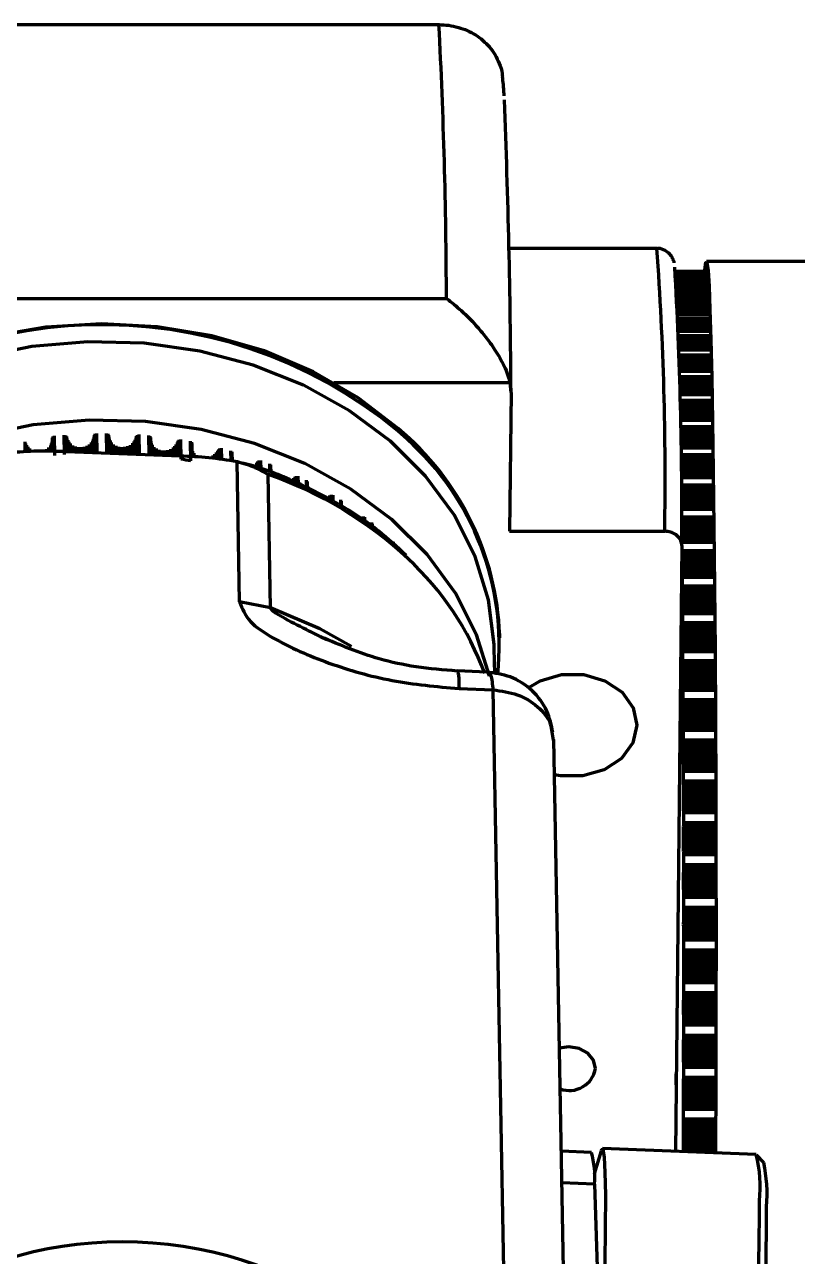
# Model space of a CAD drawing. Header units: millimetres. Extents: x -419 to 9215, y 1224 to 3301.
# Drawn here: x 352.3 to 388.2, y 3137.5 to 3194.6 of the extents above; entities that cross this region are included whole.
import ezdxf

# ---------------------------------------------------------------- set-up
doc = ezdxf.new("R2010")
doc.units = ezdxf.units.MM
doc.layers.add('Net 0.7', color=7, linetype='Continuous', lineweight=70)

msp = doc.modelspace()

# ---------------------------------------------------------------- linework, layer by layer
at = {"layer": 'Net 0.7', "color": 7, "linetype": 'Continuous', "lineweight": 70}
for p, q in [((339.525, 3194.649), (371.522, 3194.649)), ((381.634, 3184.269), (374.766, 3184.269)), ((389.933, 3183.658), (383.933, 3183.658)), ((382.489, 3183.219), (383.933, 3183.219)), ((382.492, 3183.19), (383.934, 3183.19)), ((382.492, 3183.185), (383.954, 3183.185)), ((382.495, 3183.16), (383.96, 3183.16)), ((382.498, 3183.126), (383.961, 3183.126)), ((382.504, 3183.054), (383.962, 3183.054)), ((382.506, 3183.031), (383.981, 3183.031)), ((382.511, 3182.976), (383.987, 3182.976)), ((382.514, 3182.939), (383.988, 3182.939)), ((382.519, 3182.864), (383.989, 3182.864)), ((382.526, 3182.76), (383.989, 3182.76)), ((382.526, 3182.753), (384.008, 3182.753)), ((382.532, 3182.67), (384.015, 3182.67)), ((382.534, 3182.628), (384.015, 3182.628)), ((382.539, 3182.552), (384.016, 3182.552)), ((382.544, 3182.447), (384.016, 3182.447)), ((382.549, 3182.353), (384.035, 3182.353)), ((339.869, 3181.951), (371.866, 3181.951)), ((382.555, 3182.241), (384.041, 3182.241)), ((382.557, 3182.195), (384.042, 3182.195)), ((382.561, 3182.118), (384.042, 3182.118)), ((382.565, 3182.013), (384.042, 3182.013)), ((382.57, 3181.899), (384.042, 3181.899)), ((382.573, 3181.832), (384.062, 3181.832)), ((382.579, 3181.691), (384.068, 3181.691)), ((382.581, 3181.641), (384.069, 3181.641)), ((382.584, 3181.563), (384.069, 3181.563)), ((382.588, 3181.46), (384.069, 3181.46)), ((382.592, 3181.345), (384.068, 3181.345)), ((382.596, 3181.231), (384.069, 3181.231)), ((382.597, 3181.192), (384.088, 3181.192)), ((382.603, 3181.023), (384.094, 3181.023)), ((382.605, 3180.97), (384.094, 3180.97)), ((382.607, 3180.891), (384.094, 3180.891)), ((382.611, 3180.789), (384.094, 3180.789)), ((382.614, 3180.675), (384.094, 3180.675)), ((382.618, 3180.56), (384.094, 3180.56)), ((382.621, 3180.442), (384.094, 3180.442)), ((382.621, 3180.439), (384.112, 3180.439)), ((382.621, 3180.436), (384.113, 3180.436)), ((382.627, 3180.24), (384.119, 3180.24)), ((382.629, 3180.183), (384.12, 3180.183)), ((382.631, 3180.104), (384.12, 3180.104)), ((382.634, 3180.003), (384.119, 3180.003)), ((382.637, 3179.89), (384.119, 3179.89)), ((382.64, 3179.776), (384.119, 3179.776)), ((382.643, 3179.657), (384.119, 3179.657)), ((382.645, 3179.574), (384.137, 3179.574)), ((382.645, 3179.566), (384.138, 3179.566)), ((382.651, 3179.343), (384.143, 3179.343)), ((382.652, 3179.283), (384.144, 3179.283)), ((382.654, 3179.204), (384.144, 3179.204)), ((382.656, 3179.106), (384.143, 3179.106)), ((382.659, 3178.994), (384.143, 3178.994)), ((382.662, 3178.881), (384.143, 3178.881)), ((382.664, 3178.762), (384.143, 3178.762)), ((382.667, 3178.619), (384.143, 3178.619)), ((382.668, 3178.598), (384.16, 3178.598)), ((382.668, 3178.586), (384.161, 3178.586)), ((382.674, 3178.338), (384.167, 3178.338)), ((374.864, 3177.592), (374.818, 3178.043)), ((382.675, 3178.275), (384.168, 3178.275)), ((382.677, 3178.196), (384.167, 3178.196)), ((382.679, 3178.1), (384.167, 3178.1)), ((382.681, 3177.99), (384.166, 3177.99)), ((382.683, 3177.878), (384.166, 3177.878)), ((382.685, 3177.759), (384.166, 3177.759)), ((374.864, 3177.592), (374.796, 3171.152)), ((382.688, 3177.615), (384.166, 3177.615)), ((382.69, 3177.517), (384.183, 3177.517)), ((382.691, 3177.5), (384.184, 3177.5)), ((382.696, 3177.227), (384.19, 3177.227)), ((382.697, 3177.162), (384.19, 3177.162)), ((382.698, 3177.084), (384.19, 3177.084)), ((382.7, 3176.99), (384.189, 3176.99)), ((382.702, 3176.883), (384.189, 3176.883)), ((382.704, 3176.772), (384.188, 3176.772)), ((382.706, 3176.654), (384.188, 3176.654)), ((382.709, 3176.508), (384.188, 3176.508)), ((382.711, 3176.375), (384.189, 3176.375)), ((382.712, 3176.334), (384.205, 3176.334)), ((382.712, 3176.312), (384.206, 3176.312)), ((353.599, 3174.869), (353.588, 3175.482)), ((353.625, 3174.869), (353.613, 3175.541)), ((353.696, 3174.664), (353.679, 3175.572)), ((354.148, 3174.707), (354.131, 3175.616)), ((354.218, 3174.856), (354.205, 3175.598)), ((354.258, 3174.855), (354.246, 3175.544)), ((355.536, 3174.805), (355.523, 3175.527)), ((355.55, 3174.805), (355.536, 3175.609)), ((355.585, 3174.803), (355.569, 3175.667)), ((355.656, 3174.801), (355.639, 3175.692)), ((356.111, 3174.786), (356.094, 3175.694)), ((356.181, 3174.78), (356.165, 3175.67)), ((356.213, 3174.779), (356.198, 3175.613)), ((356.224, 3174.778), (356.211, 3175.531)), ((357.477, 3174.73), (357.463, 3175.482)), ((357.503, 3174.729), (357.488, 3175.563)), ((357.545, 3174.727), (357.529, 3175.617)), ((357.619, 3174.727), (357.602, 3175.636)), ((358.07, 3174.707), (358.054, 3175.598)), ((358.136, 3174.704), (358.12, 3175.568)), ((358.16, 3174.703), (358.145, 3175.508)), ((369.632, 3175.8), (369.63, 3175.921)), ((382.717, 3176.016), (384.211, 3176.016)), ((382.718, 3175.948), (384.212, 3175.948)), ((382.719, 3175.871), (384.212, 3175.871)), ((382.721, 3175.781), (384.211, 3175.781)), ((382.722, 3175.676), (384.21, 3175.676)), ((382.724, 3175.567), (384.21, 3175.567)), ((352.322, 3174.85), (352.314, 3175.302)), ((352.356, 3174.853), (352.349, 3175.224)), ((352.405, 3174.855), (352.4, 3175.142)), ((352.466, 3174.859), (352.462, 3175.066)), ((352.538, 3174.863), (352.536, 3174.992)), ((353.32, 3174.875), (353.318, 3174.955)), ((353.426, 3174.873), (353.423, 3175.032)), ((353.511, 3174.871), (353.506, 3175.129)), ((353.552, 3174.87), (353.546, 3175.219)), ((353.58, 3174.87), (353.572, 3175.308)), ((353.596, 3174.869), (353.586, 3175.398)), ((354.281, 3174.854), (354.27, 3175.463)), ((354.319, 3174.853), (354.309, 3175.378)), ((354.367, 3174.851), (354.359, 3175.296)), ((354.429, 3174.848), (354.423, 3175.217)), ((354.535, 3174.844), (354.53, 3175.137)), ((354.658, 3174.839), (354.654, 3175.083)), ((354.792, 3174.834), (354.788, 3175.052)), ((354.931, 3174.829), (354.927, 3175.047)), ((355.069, 3174.823), (355.065, 3175.066)), ((355.199, 3174.818), (355.194, 3175.11)), ((355.316, 3174.814), (355.309, 3175.177)), ((355.414, 3174.81), (355.405, 3175.266)), ((355.467, 3174.808), (355.457, 3175.352)), ((355.507, 3174.806), (355.496, 3175.438)), ((356.249, 3174.777), (356.237, 3175.442)), ((356.286, 3174.776), (356.276, 3175.356)), ((356.336, 3174.774), (356.327, 3175.272)), ((356.43, 3174.77), (356.423, 3175.183)), ((356.544, 3174.766), (356.538, 3175.118)), ((356.673, 3174.761), (356.667, 3175.076)), ((356.81, 3174.756), (356.804, 3175.058)), ((356.949, 3174.75), (356.944, 3175.065)), ((357.084, 3174.745), (357.078, 3175.097)), ((357.209, 3174.74), (357.202, 3175.153)), ((357.319, 3174.736), (357.31, 3175.233)), ((357.384, 3174.733), (357.373, 3175.314)), ((357.436, 3174.731), (357.424, 3175.396)), ((358.172, 3174.703), (358.16, 3175.334)), ((358.196, 3174.702), (358.187, 3175.246)), ((358.234, 3174.7), (358.226, 3175.157)), ((358.315, 3174.697), (358.308, 3175.06)), ((358.419, 3174.693), (358.413, 3174.985)), ((358.54, 3174.688), (358.536, 3174.931)), ((358.673, 3174.683), (358.669, 3174.901)), ((358.813, 3174.678), (358.809, 3174.896)), ((358.951, 3174.672), (358.947, 3174.916)), ((359.083, 3174.667), (359.077, 3174.961)), ((359.203, 3174.663), (359.196, 3175.031)), ((359.278, 3174.66), (359.27, 3175.105)), ((359.341, 3174.657), (359.332, 3175.183)), ((359.394, 3174.655), (359.383, 3175.265)), ((359.431, 3174.654), (359.419, 3175.343)), ((359.481, 3174.652), (359.467, 3175.393)), ((359.559, 3174.497), (359.543, 3175.405)), ((360.002, 3174.419), (359.986, 3175.327)), ((360.06, 3174.62), (360.048, 3175.291)), ((360.075, 3174.619), (360.064, 3175.23)), ((361.313, 3174.511), (361.305, 3174.952)), ((361.369, 3174.503), (361.36, 3174.998)), ((361.446, 3174.492), (361.437, 3175.003)), ((382.726, 3175.451), (384.209, 3175.451)), ((382.728, 3175.304), (384.21, 3175.304)), ((382.73, 3175.167), (384.21, 3175.167)), ((382.732, 3175.054), (384.226, 3175.054)), ((382.733, 3175.027), (384.227, 3175.027)), ((354.216, 3174.857), (359.513, 3174.651)), ((356.111, 3174.786), (356.12, 3174.782)), ((357.608, 3174.725), (357.619, 3174.727)), ((360.099, 3174.617), (360.094, 3174.873)), ((360.166, 3174.614), (360.163, 3174.77)), ((360.258, 3174.608), (360.256, 3174.685)), ((361.042, 3174.548), (361.04, 3174.662)), ((361.128, 3174.536), (361.124, 3174.729)), ((361.201, 3174.526), (361.196, 3174.8)), ((361.265, 3174.517), (361.258, 3174.878)), ((361.874, 3174.434), (361.866, 3174.886)), ((361.93, 3174.426), (361.922, 3174.845)), ((361.936, 3174.425), (361.93, 3174.782)), ((362.268, 3167.885), (362.15, 3174.396)), ((363.07, 3174.099), (363.066, 3174.325)), ((363.129, 3174.077), (363.123, 3174.396)), ((363.191, 3174.054), (363.184, 3174.436)), ((363.268, 3174.025), (363.261, 3174.434)), ((382.737, 3174.709), (384.232, 3174.709)), ((382.738, 3174.638), (384.232, 3174.638)), ((382.739, 3174.563), (384.232, 3174.563)), ((382.741, 3174.476), (384.231, 3174.476)), ((382.742, 3174.374), (384.231, 3174.374)), ((363.71, 3167.609), (363.597, 3173.788)), ((363.678, 3173.873), (363.67, 3174.28)), ((363.727, 3173.854), (363.72, 3174.234)), ((382.744, 3174.268), (384.23, 3174.268)), ((382.745, 3174.153), (384.23, 3174.153)), ((382.747, 3174.006), (384.23, 3174.006)), ((382.749, 3173.868), (384.23, 3173.868)), ((364.702, 3173.491), (364.7, 3173.551)), ((364.785, 3173.46), (364.783, 3173.615)), ((364.853, 3173.434), (364.849, 3173.68)), ((364.921, 3173.399), (364.915, 3173.715)), ((364.998, 3173.36), (364.991, 3173.706)), ((365.383, 3173.163), (365.376, 3173.516)), ((365.425, 3173.142), (365.419, 3173.465)), ((382.751, 3173.742), (384.231, 3173.742)), ((382.752, 3173.681), (384.246, 3173.681)), ((382.752, 3173.65), (384.247, 3173.65)), ((382.756, 3173.31), (384.251, 3173.31)), ((382.757, 3173.238), (384.252, 3173.238)), ((366.389, 3172.65), (366.387, 3172.756)), ((366.466, 3172.611), (366.462, 3172.814)), ((366.537, 3172.574), (366.533, 3172.843)), ((366.612, 3172.536), (366.607, 3172.828)), ((382.758, 3173.164), (384.251, 3173.164)), ((382.759, 3173.081), (384.251, 3173.081)), ((382.761, 3172.983), (384.25, 3172.983)), ((382.762, 3172.88), (384.249, 3172.88)), ((382.763, 3172.767), (384.249, 3172.767)), ((382.765, 3172.62), (384.248, 3172.62)), ((366.967, 3172.34), (366.962, 3172.604)), ((367.002, 3172.316), (366.998, 3172.55)), ((382.767, 3172.48), (384.249, 3172.48)), ((382.768, 3172.351), (384.249, 3172.351)), ((382.77, 3172.237), (384.251, 3172.237)), ((382.77, 3172.222), (384.265, 3172.222)), ((382.77, 3172.186), (384.265, 3172.186)), ((367.944, 3171.682), (367.941, 3171.809)), ((368.019, 3171.631), (368.016, 3171.832)), ((368.091, 3171.582), (368.087, 3171.81)), ((368.412, 3171.366), (368.409, 3171.556)), ((368.439, 3171.348), (368.436, 3171.499)), ((382.774, 3171.827), (384.27, 3171.827)), ((382.775, 3171.753), (384.27, 3171.753)), ((382.776, 3171.681), (384.27, 3171.681)), ((382.777, 3171.602), (384.269, 3171.602)), ((382.778, 3171.508), (384.268, 3171.508)), ((374.796, 3171.152), (381.996, 3171.152)), ((382.779, 3171.408), (384.267, 3171.408)), ((382.78, 3171.298), (384.266, 3171.298)), ((382.782, 3171.152), (384.266, 3171.152)), ((382.783, 3171.011), (384.266, 3171.011)), ((369.416, 3170.548), (369.414, 3170.666)), ((382.789, 3170.489), (382.492, 3142.394)), ((382.785, 3170.878), (384.267, 3170.878)), ((382.786, 3170.76), (384.268, 3170.76)), ((382.787, 3170.681), (384.282, 3170.681)), ((382.787, 3170.641), (384.283, 3170.641)), ((382.784, 3169.858), (382.783, 3169.751)), ((382.785, 3170.045), (382.784, 3169.955)), ((382.784, 3169.955), (382.784, 3169.858)), ((382.784, 3169.955), (384.284, 3169.955)), ((382.784, 3169.858), (384.283, 3169.858)), ((382.786, 3170.119), (382.785, 3170.045)), ((382.785, 3170.045), (384.285, 3170.045)), ((382.787, 3170.189), (382.786, 3170.119)), ((382.786, 3170.119), (384.286, 3170.119)), ((382.787, 3170.264), (382.787, 3170.189)), ((382.787, 3170.264), (384.287, 3170.264)), ((382.787, 3170.189), (384.287, 3170.189)), ((382.783, 3169.751), (382.782, 3169.607)), ((382.782, 3169.607), (382.782, 3169.465)), ((382.782, 3169.607), (384.282, 3169.607)), ((382.782, 3169.465), (382.783, 3169.33)), ((382.782, 3169.465), (384.282, 3169.465)), ((382.783, 3169.751), (384.283, 3169.751)), ((382.783, 3169.33), (382.784, 3169.207)), ((382.783, 3169.33), (384.283, 3169.33)), ((382.784, 3169.207), (382.785, 3169.102)), ((382.784, 3169.207), (384.284, 3169.207)), ((382.785, 3169.102), (382.787, 3169.02)), ((382.785, 3169.102), (384.285, 3169.102)), ((382.787, 3169.02), (382.789, 3168.966)), ((382.787, 3169.02), (382.796, 3169.02)), ((382.789, 3168.966), (382.791, 3168.942)), ((382.789, 3168.966), (382.793, 3168.966)), ((382.791, 3168.942), (382.792, 3168.954)), ((382.792, 3168.954), (382.794, 3168.978)), ((382.794, 3168.978), (382.795, 3169.013)), ((382.795, 3169.013), (382.797, 3169.057)), ((382.797, 3169.057), (382.798, 3169.066)), ((382.798, 3169.066), (382.799, 3169.022)), ((382.798, 3169.066), (384.298, 3169.066)), ((382.799, 3169.022), (384.298, 3169.022)), ((382.802, 3168.628), (382.802, 3168.552)), ((382.802, 3168.628), (384.302, 3168.628)), ((382.798, 3168.134), (382.797, 3167.992)), ((382.799, 3168.237), (382.798, 3168.134)), ((382.798, 3168.134), (384.298, 3168.134)), ((382.8, 3168.329), (382.799, 3168.237)), ((382.799, 3168.237), (384.299, 3168.237)), ((382.801, 3168.414), (382.8, 3168.329)), ((382.8, 3168.329), (384.299, 3168.329)), ((382.802, 3168.484), (382.801, 3168.414)), ((382.801, 3168.414), (384.301, 3168.414)), ((382.802, 3168.552), (382.802, 3168.484)), ((382.802, 3168.552), (384.302, 3168.552)), ((382.802, 3168.484), (384.302, 3168.484)), ((363.71, 3167.609), (362.268, 3167.885)), ((382.797, 3167.992), (382.797, 3167.849)), ((382.797, 3167.992), (384.297, 3167.992)), ((382.797, 3167.849), (382.798, 3167.712)), ((382.797, 3167.849), (384.297, 3167.849)), ((382.798, 3167.712), (382.798, 3167.586)), ((382.798, 3167.712), (384.298, 3167.712)), ((382.798, 3167.586), (382.8, 3167.475)), ((382.798, 3167.586), (384.298, 3167.586)), ((382.8, 3167.475), (382.801, 3167.386)), ((382.8, 3167.475), (384.3, 3167.475)), ((382.801, 3167.386), (382.803, 3167.323)), ((382.801, 3167.386), (384.301, 3167.386)), ((382.803, 3167.323), (382.805, 3167.291)), ((382.803, 3167.323), (382.809, 3167.323)), ((382.805, 3167.291), (382.807, 3167.295)), ((382.807, 3167.295), (382.808, 3167.312)), ((382.808, 3167.312), (382.81, 3167.34)), ((382.81, 3167.34), (382.811, 3167.378)), ((382.811, 3167.378), (382.812, 3167.382)), ((382.812, 3167.382), (382.813, 3167.334)), ((382.812, 3167.382), (384.312, 3167.382)), ((382.813, 3167.334), (384.313, 3167.334)), ((382.816, 3166.925), (382.816, 3166.848)), ((382.816, 3166.925), (384.316, 3166.925)), ((374.34, 3166.212), (374.338, 3166.333)), ((382.812, 3166.55), (382.811, 3166.451)), ((382.811, 3166.451), (382.811, 3166.311)), ((382.811, 3166.451), (384.311, 3166.451)), ((382.813, 3166.638), (382.812, 3166.55)), ((382.812, 3166.55), (384.312, 3166.55)), ((382.815, 3166.718), (382.813, 3166.638)), ((382.813, 3166.638), (384.313, 3166.638)), ((382.816, 3166.783), (382.815, 3166.718)), ((382.815, 3166.718), (384.314, 3166.718)), ((382.816, 3166.848), (382.816, 3166.783)), ((382.816, 3166.848), (384.316, 3166.848)), ((382.816, 3166.783), (384.316, 3166.783)), ((366.323, 3166.114), (366.026, 3166.262)), ((382.811, 3166.311), (382.811, 3166.17)), ((382.811, 3166.311), (384.311, 3166.311)), ((382.811, 3166.17), (382.811, 3166.031)), ((382.811, 3166.17), (384.31, 3166.17)), ((382.811, 3166.031), (382.812, 3165.901)), ((382.811, 3166.031), (384.311, 3166.031)), ((382.812, 3165.901), (382.813, 3165.786)), ((382.812, 3165.901), (384.311, 3165.901)), ((382.813, 3165.786), (382.814, 3165.69)), ((382.813, 3165.786), (384.313, 3165.786)), ((374.109, 3164.546), (374.087, 3165.723)), ((382.814, 3165.69), (382.816, 3165.619)), ((382.814, 3165.69), (384.314, 3165.69)), ((382.816, 3165.619), (382.818, 3165.578)), ((382.816, 3165.619), (382.823, 3165.619)), ((382.818, 3165.578), (382.819, 3165.575)), ((382.818, 3165.578), (382.82, 3165.578)), ((382.819, 3165.575), (382.821, 3165.584)), ((382.821, 3165.584), (382.823, 3165.606)), ((382.823, 3165.606), (382.824, 3165.637)), ((382.824, 3165.637), (382.825, 3165.636)), ((382.824, 3165.637), (384.324, 3165.637)), ((382.825, 3165.636), (382.826, 3165.584)), ((382.825, 3165.636), (384.325, 3165.636)), ((382.826, 3165.584), (384.326, 3165.584)), ((373.742, 3164.623), (372.38, 3164.675)), ((382.824, 3164.71), (382.823, 3164.574)), ((382.825, 3164.805), (382.824, 3164.71)), ((382.824, 3164.71), (384.323, 3164.71)), ((382.826, 3164.888), (382.825, 3164.805)), ((382.825, 3164.805), (384.324, 3164.805)), ((382.827, 3164.963), (382.826, 3164.888)), ((382.826, 3164.888), (384.325, 3164.888)), ((382.828, 3165.022), (382.827, 3164.963)), ((382.827, 3164.963), (384.327, 3164.963)), ((382.829, 3165.084), (382.828, 3165.022)), ((382.828, 3165.022), (384.328, 3165.022)), ((382.829, 3165.161), (382.829, 3165.084)), ((382.829, 3165.161), (384.329, 3165.161)), ((382.829, 3165.084), (384.329, 3165.084)), ((382.823, 3164.574), (382.822, 3164.433)), ((382.822, 3164.433), (382.823, 3164.294)), ((382.822, 3164.433), (384.322, 3164.433)), ((382.823, 3164.574), (384.323, 3164.574)), ((382.823, 3164.294), (382.823, 3164.161)), ((382.823, 3164.294), (384.322, 3164.294)), ((382.823, 3164.161), (382.824, 3164.04)), ((382.823, 3164.161), (384.323, 3164.161)), ((382.824, 3164.04), (382.826, 3163.939)), ((382.824, 3164.04), (384.324, 3164.04)), ((372.453, 3163.857), (374.023, 3163.796)), ((374.023, 3163.796), (374.704, 3126.402)), ((382.826, 3163.939), (382.827, 3163.86)), ((382.826, 3163.939), (384.325, 3163.939)), ((382.827, 3163.86), (382.829, 3163.81)), ((382.827, 3163.86), (384.327, 3163.86)), ((382.829, 3163.81), (382.831, 3163.8)), ((382.829, 3163.81), (382.833, 3163.81)), ((382.831, 3163.8), (382.832, 3163.802)), ((382.832, 3163.802), (382.834, 3163.816)), ((382.834, 3163.816), (382.835, 3163.841)), ((382.835, 3163.841), (382.836, 3163.835)), ((382.835, 3163.841), (384.335, 3163.841)), ((382.836, 3163.835), (382.837, 3163.78)), ((382.836, 3163.835), (384.336, 3163.835)), ((382.837, 3163.78), (384.337, 3163.78)), ((382.834, 3162.918), (382.833, 3162.785)), ((382.835, 3163.008), (382.834, 3162.918)), ((382.834, 3162.918), (384.334, 3162.918)), ((382.836, 3163.086), (382.835, 3163.008)), ((382.835, 3163.008), (384.335, 3163.008)), ((382.838, 3163.155), (382.836, 3163.086)), ((382.836, 3163.086), (384.336, 3163.086)), ((382.839, 3163.209), (382.838, 3163.155)), ((382.838, 3163.155), (384.337, 3163.155)), ((382.84, 3163.268), (382.839, 3163.209)), ((382.839, 3163.209), (384.339, 3163.209)), ((382.84, 3163.345), (382.84, 3163.268)), ((382.84, 3163.345), (384.339, 3163.345)), ((382.84, 3163.268), (384.339, 3163.268)), ((382.833, 3162.785), (382.833, 3162.646)), ((382.833, 3162.785), (384.333, 3162.785)), ((382.833, 3162.646), (382.833, 3162.506)), ((382.833, 3162.646), (384.333, 3162.646)), ((382.833, 3162.506), (382.833, 3162.371)), ((382.833, 3162.506), (384.333, 3162.506)), ((382.833, 3162.371), (382.834, 3162.247)), ((382.833, 3162.371), (384.333, 3162.371)), ((376.751, 3161.836), (376.817, 3161.463)), ((382.834, 3162.247), (382.835, 3162.139)), ((382.834, 3162.247), (384.334, 3162.247)), ((382.835, 3162.139), (382.837, 3162.053)), ((382.835, 3162.139), (384.335, 3162.139)), ((382.837, 3162.053), (382.839, 3161.995)), ((382.837, 3162.053), (384.337, 3162.053)), ((382.839, 3161.995), (382.84, 3161.977)), ((382.839, 3161.995), (382.845, 3161.995)), ((382.84, 3161.977), (382.842, 3161.972)), ((382.84, 3161.977), (382.843, 3161.977)), ((382.842, 3161.972), (382.844, 3161.979)), ((382.844, 3161.979), (382.845, 3161.997)), ((382.845, 3161.997), (382.846, 3161.986)), ((382.845, 3161.997), (384.345, 3161.997)), ((382.846, 3161.986), (382.847, 3161.928)), ((382.846, 3161.986), (384.346, 3161.986)), ((382.847, 3161.928), (384.347, 3161.928)), ((377.492, 3126.274), (376.851, 3161.497)), ((382.845, 3161.239), (382.844, 3161.166)), ((382.847, 3161.302), (382.845, 3161.239)), ((382.845, 3161.239), (384.345, 3161.239)), ((382.848, 3161.35), (382.847, 3161.302)), ((382.847, 3161.302), (384.347, 3161.302)), ((382.849, 3161.406), (382.848, 3161.35)), ((382.848, 3161.35), (384.348, 3161.35)), ((382.849, 3161.483), (382.849, 3161.406)), ((382.849, 3161.483), (384.349, 3161.483)), ((382.849, 3161.406), (384.349, 3161.406)), ((382.842, 3160.816), (382.841, 3160.676)), ((382.841, 3160.676), (382.842, 3160.539)), ((382.841, 3160.676), (384.341, 3160.676)), ((382.843, 3161.081), (382.842, 3160.953)), ((382.842, 3160.953), (382.842, 3160.816)), ((382.842, 3160.953), (384.342, 3160.953)), ((382.842, 3160.816), (384.341, 3160.816)), ((382.844, 3161.166), (382.843, 3161.081)), ((382.843, 3161.081), (384.343, 3161.081)), ((382.844, 3161.166), (384.344, 3161.166)), ((382.842, 3160.539), (382.843, 3160.411)), ((382.842, 3160.539), (384.342, 3160.539)), ((382.843, 3160.411), (382.844, 3160.298)), ((382.843, 3160.411), (384.342, 3160.411)), ((382.844, 3160.298), (382.845, 3160.205)), ((382.844, 3160.298), (384.344, 3160.298)), ((382.845, 3160.205), (382.847, 3160.138)), ((382.845, 3160.205), (384.345, 3160.205)), ((382.847, 3160.138), (382.849, 3160.113)), ((382.847, 3160.138), (384.347, 3160.138)), ((382.849, 3160.113), (382.85, 3160.101)), ((382.849, 3160.113), (384.348, 3160.113)), ((382.85, 3160.101), (382.852, 3160.101)), ((382.852, 3160.101), (382.853, 3160.112)), ((382.853, 3160.112), (382.854, 3160.097)), ((382.853, 3160.112), (384.353, 3160.112)), ((382.854, 3160.097), (382.855, 3160.035)), ((382.854, 3160.097), (384.354, 3160.097)), ((382.855, 3160.035), (384.355, 3160.035)), ((382.857, 3159.582), (382.856, 3159.505)), ((382.856, 3159.505), (382.856, 3159.453)), ((382.856, 3159.505), (384.356, 3159.505)), ((382.857, 3159.582), (384.356, 3159.582)), ((382.849, 3158.95), (382.848, 3158.811)), ((382.85, 3159.207), (382.849, 3159.084)), ((382.849, 3159.084), (382.849, 3158.95)), ((382.849, 3159.084), (384.349, 3159.084)), ((382.849, 3158.95), (384.349, 3158.95)), ((382.852, 3159.287), (382.85, 3159.207)), ((382.85, 3159.207), (384.35, 3159.207)), ((382.853, 3159.354), (382.852, 3159.287)), ((382.852, 3159.287), (384.352, 3159.287)), ((382.854, 3159.411), (382.853, 3159.354)), ((382.853, 3159.354), (384.353, 3159.354)), ((382.856, 3159.453), (382.854, 3159.411)), ((382.854, 3159.411), (384.354, 3159.411)), ((382.856, 3159.453), (384.356, 3159.453)), ((382.848, 3158.811), (382.849, 3158.672)), ((382.848, 3158.811), (384.348, 3158.811)), ((382.849, 3158.672), (382.849, 3158.541)), ((382.849, 3158.672), (384.349, 3158.672)), ((382.849, 3158.541), (382.85, 3158.423)), ((382.849, 3158.541), (384.349, 3158.541)), ((382.85, 3158.423), (382.852, 3158.324)), ((382.85, 3158.423), (384.35, 3158.423)), ((382.852, 3158.324), (382.854, 3158.249)), ((382.852, 3158.324), (384.352, 3158.324)), ((382.854, 3158.249), (382.855, 3158.216)), ((382.854, 3158.249), (384.353, 3158.249)), ((382.855, 3158.216), (382.857, 3158.197)), ((382.855, 3158.216), (384.355, 3158.216)), ((382.857, 3158.197), (382.858, 3158.19)), ((382.857, 3158.197), (384.357, 3158.197)), ((382.858, 3158.19), (382.86, 3158.195)), ((382.86, 3158.195), (382.861, 3158.174)), ((382.86, 3158.195), (384.36, 3158.195)), ((382.861, 3158.174), (382.861, 3158.11)), ((382.861, 3158.174), (384.361, 3158.174)), ((382.861, 3158.11), (384.361, 3158.11)), ((382.855, 3157.186), (382.854, 3157.055)), ((382.856, 3157.304), (382.855, 3157.186)), ((382.855, 3157.186), (384.355, 3157.186)), ((382.857, 3157.378), (382.856, 3157.304)), ((382.856, 3157.304), (384.356, 3157.304)), ((382.859, 3157.439), (382.857, 3157.378)), ((382.857, 3157.378), (384.357, 3157.378)), ((382.86, 3157.49), (382.859, 3157.439)), ((382.859, 3157.439), (384.359, 3157.439)), ((382.862, 3157.526), (382.86, 3157.49)), ((382.86, 3157.49), (384.36, 3157.49)), ((382.863, 3157.65), (382.862, 3157.574)), ((382.862, 3157.574), (382.862, 3157.526)), ((382.862, 3157.574), (384.362, 3157.574)), ((382.862, 3157.526), (384.361, 3157.526)), ((382.863, 3157.65), (384.363, 3157.65)), ((382.854, 3157.055), (382.854, 3156.917)), ((382.854, 3157.055), (384.354, 3157.055)), ((382.854, 3156.917), (382.854, 3156.778)), ((382.854, 3156.917), (384.354, 3156.917)), ((382.854, 3156.778), (382.854, 3156.644)), ((382.854, 3156.778), (384.354, 3156.778)), ((382.854, 3156.644), (382.855, 3156.522)), ((382.854, 3156.644), (384.354, 3156.644)), ((382.855, 3156.522), (382.857, 3156.416)), ((382.855, 3156.522), (384.355, 3156.522)), ((382.857, 3156.416), (382.858, 3156.333)), ((382.857, 3156.416), (384.357, 3156.416)), ((382.858, 3156.333), (382.86, 3156.294)), ((382.858, 3156.333), (384.358, 3156.333)), ((382.86, 3156.294), (382.862, 3156.267)), ((382.86, 3156.294), (384.36, 3156.294)), ((382.862, 3156.267), (382.863, 3156.253)), ((382.862, 3156.267), (384.361, 3156.267)), ((382.863, 3156.253), (382.865, 3156.251)), ((382.863, 3156.253), (384.363, 3156.253)), ((382.865, 3156.251), (382.866, 3156.226)), ((382.865, 3156.251), (384.364, 3156.251)), ((382.866, 3156.226), (382.866, 3156.159)), ((382.866, 3156.226), (384.365, 3156.226)), ((382.866, 3156.159), (384.366, 3156.159)), ((382.863, 3155.502), (382.862, 3155.447)), ((382.864, 3155.546), (382.863, 3155.502)), ((382.863, 3155.502), (384.363, 3155.502)), ((382.866, 3155.575), (382.864, 3155.546)), ((382.864, 3155.546), (384.364, 3155.546)), ((382.867, 3155.619), (382.866, 3155.575)), ((382.866, 3155.575), (384.366, 3155.575)), ((382.867, 3155.694), (382.867, 3155.619)), ((382.867, 3155.694), (384.367, 3155.694)), ((382.867, 3155.619), (384.367, 3155.619)), ((382.859, 3155.266), (382.858, 3155.139)), ((382.858, 3155.139), (382.858, 3155.003)), ((382.858, 3155.139), (384.358, 3155.139)), ((382.858, 3155.003), (382.858, 3154.864)), ((382.858, 3155.003), (384.357, 3155.003)), ((382.86, 3155.379), (382.859, 3155.266)), ((382.859, 3155.266), (384.359, 3155.266)), ((382.862, 3155.447), (382.86, 3155.379)), ((382.86, 3155.379), (384.36, 3155.379)), ((382.862, 3155.447), (384.361, 3155.447)), ((382.858, 3154.864), (382.858, 3154.728)), ((382.858, 3154.864), (384.357, 3154.864)), ((382.858, 3154.728), (382.859, 3154.601)), ((382.858, 3154.728), (384.358, 3154.728)), ((382.859, 3154.601), (382.86, 3154.49)), ((382.859, 3154.601), (384.359, 3154.601)), ((382.86, 3154.49), (382.862, 3154.4)), ((382.86, 3154.49), (384.36, 3154.49)), ((382.862, 3154.4), (382.863, 3154.353)), ((382.862, 3154.4), (384.361, 3154.4)), ((382.863, 3154.353), (382.865, 3154.32)), ((382.863, 3154.353), (384.363, 3154.353)), ((382.865, 3154.32), (382.866, 3154.298)), ((382.865, 3154.32), (384.365, 3154.32)), ((382.866, 3154.298), (382.868, 3154.29)), ((382.866, 3154.298), (384.366, 3154.298)), ((382.868, 3154.29), (382.869, 3154.26)), ((382.868, 3154.29), (384.368, 3154.29)), ((382.869, 3154.26), (382.869, 3154.191)), ((382.869, 3154.26), (384.369, 3154.26)), ((382.869, 3154.191), (384.369, 3154.191)), ((382.861, 3153.332), (382.86, 3153.21)), ((382.86, 3153.21), (382.86, 3153.076)), ((382.86, 3153.21), (384.36, 3153.21)), ((382.863, 3153.439), (382.861, 3153.332)), ((382.861, 3153.332), (384.361, 3153.332)), ((382.864, 3153.5), (382.863, 3153.439)), ((382.863, 3153.439), (384.362, 3153.439)), ((382.865, 3153.549), (382.864, 3153.5)), ((382.864, 3153.5), (384.364, 3153.5)), ((382.867, 3153.587), (382.865, 3153.549)), ((382.865, 3153.549), (384.365, 3153.549)), ((382.868, 3153.61), (382.867, 3153.587)), ((382.867, 3153.587), (384.367, 3153.587)), ((382.869, 3153.649), (382.868, 3153.61)), ((382.868, 3153.61), (384.368, 3153.61)), ((382.87, 3153.723), (382.869, 3153.649)), ((382.869, 3153.649), (384.369, 3153.649)), ((382.87, 3153.723), (384.369, 3153.723)), ((382.86, 3153.076), (382.859, 3152.937)), ((382.859, 3152.937), (382.86, 3152.799)), ((382.859, 3152.937), (384.359, 3152.937)), ((382.86, 3153.076), (384.359, 3153.076)), ((382.86, 3152.799), (382.86, 3152.669)), ((382.86, 3152.799), (384.36, 3152.799)), ((382.86, 3152.669), (382.862, 3152.553)), ((382.86, 3152.669), (384.36, 3152.669)), ((382.862, 3152.553), (382.863, 3152.455)), ((382.862, 3152.553), (384.361, 3152.553)), ((382.863, 3152.455), (382.865, 3152.402)), ((382.863, 3152.455), (384.363, 3152.455)), ((382.865, 3152.402), (382.866, 3152.362)), ((382.865, 3152.402), (384.364, 3152.402)), ((382.866, 3152.362), (382.868, 3152.333)), ((382.866, 3152.362), (384.366, 3152.362)), ((382.868, 3152.333), (382.869, 3152.318)), ((382.868, 3152.333), (384.367, 3152.333)), ((382.869, 3152.318), (382.87, 3152.284)), ((382.869, 3152.318), (384.369, 3152.318)), ((382.87, 3152.284), (382.87, 3152.213)), ((382.87, 3152.284), (384.37, 3152.284)), ((382.87, 3152.213), (384.37, 3152.213)), ((382.863, 3151.492), (382.862, 3151.392)), ((382.865, 3151.547), (382.863, 3151.492)), ((382.863, 3151.492), (384.363, 3151.492)), ((382.866, 3151.589), (382.865, 3151.547)), ((382.865, 3151.547), (384.365, 3151.547)), ((382.868, 3151.62), (382.866, 3151.589)), ((382.866, 3151.589), (384.366, 3151.589)), ((382.869, 3151.636), (382.868, 3151.62)), ((382.868, 3151.62), (384.368, 3151.62)), ((382.87, 3151.672), (382.869, 3151.636)), ((382.869, 3151.636), (384.369, 3151.636)), ((382.87, 3151.744), (382.87, 3151.672)), ((382.87, 3151.672), (384.37, 3151.672)), ((382.87, 3151.744), (384.37, 3151.744)), ((382.861, 3151.274), (382.86, 3151.143)), ((382.86, 3151.143), (382.86, 3151.005)), ((382.86, 3151.143), (384.36, 3151.143)), ((382.86, 3151.005), (382.86, 3150.866)), ((382.86, 3151.005), (384.36, 3151.005)), ((382.862, 3151.392), (382.861, 3151.274)), ((382.861, 3151.274), (384.36, 3151.274)), ((382.862, 3151.392), (384.362, 3151.392)), ((382.86, 3150.866), (382.86, 3150.733)), ((382.86, 3150.866), (384.36, 3150.866)), ((382.86, 3150.733), (382.862, 3150.612)), ((382.86, 3150.733), (384.36, 3150.733)), ((382.862, 3150.612), (382.863, 3150.508)), ((382.862, 3150.612), (384.361, 3150.612)), ((382.863, 3150.508), (382.864, 3150.448)), ((382.863, 3150.508), (384.363, 3150.508)), ((382.864, 3150.448), (382.866, 3150.401)), ((382.864, 3150.448), (384.364, 3150.448)), ((382.866, 3150.401), (382.867, 3150.365)), ((382.866, 3150.401), (384.366, 3150.401)), ((382.867, 3150.365), (382.869, 3150.344)), ((382.867, 3150.365), (384.367, 3150.365)), ((382.869, 3150.344), (382.87, 3150.306)), ((382.869, 3150.344), (384.369, 3150.344)), ((382.87, 3149.764), (382.869, 3149.694)), ((382.87, 3150.306), (382.87, 3150.233)), ((382.87, 3150.306), (384.37, 3150.306)), ((382.87, 3150.233), (384.37, 3150.233)), ((382.87, 3149.764), (384.37, 3149.764)), ((382.859, 3149.213), (382.858, 3149.076)), ((382.861, 3149.453), (382.859, 3149.34)), ((382.859, 3149.34), (382.859, 3149.213)), ((382.859, 3149.34), (384.359, 3149.34)), ((382.859, 3149.213), (384.358, 3149.213)), ((382.862, 3149.546), (382.861, 3149.453)), ((382.861, 3149.453), (384.36, 3149.453)), ((382.864, 3149.594), (382.862, 3149.546)), ((382.862, 3149.546), (384.362, 3149.546)), ((382.865, 3149.63), (382.864, 3149.594)), ((382.864, 3149.594), (384.364, 3149.594)), ((382.867, 3149.653), (382.865, 3149.63)), ((382.865, 3149.63), (384.365, 3149.63)), ((382.868, 3149.663), (382.867, 3149.653)), ((382.867, 3149.653), (384.367, 3149.653)), ((382.869, 3149.694), (382.868, 3149.663)), ((382.868, 3149.663), (384.368, 3149.663)), ((382.869, 3149.694), (384.369, 3149.694)), ((382.858, 3149.076), (382.858, 3148.937)), ((382.858, 3149.076), (384.358, 3149.076)), ((382.858, 3148.937), (382.859, 3148.801)), ((382.858, 3148.937), (384.358, 3148.937)), ((382.859, 3148.801), (382.86, 3148.676)), ((382.859, 3148.801), (384.359, 3148.801)), ((382.86, 3148.676), (382.861, 3148.565)), ((382.86, 3148.676), (384.36, 3148.676)), ((382.861, 3148.565), (382.862, 3148.499)), ((382.861, 3148.565), (384.361, 3148.565)), ((382.862, 3148.499), (382.864, 3148.445)), ((382.862, 3148.499), (384.362, 3148.499)), ((382.864, 3148.445), (382.865, 3148.403)), ((382.864, 3148.445), (384.364, 3148.445)), ((382.865, 3148.403), (382.867, 3148.376)), ((382.865, 3148.403), (384.365, 3148.403)), ((382.867, 3148.376), (382.868, 3148.333)), ((382.867, 3148.376), (384.367, 3148.376)), ((382.868, 3148.333), (382.868, 3148.258)), ((382.868, 3148.333), (384.367, 3148.333)), ((382.868, 3148.258), (384.368, 3148.258)), ((382.858, 3147.523), (382.857, 3147.416)), ((382.86, 3147.608), (382.858, 3147.523)), ((382.858, 3147.523), (384.358, 3147.523)), ((382.861, 3147.65), (382.86, 3147.608)), ((382.86, 3147.608), (384.359, 3147.608)), ((382.863, 3147.678), (382.861, 3147.65)), ((382.861, 3147.65), (384.361, 3147.65)), ((382.864, 3147.695), (382.863, 3147.678)), ((382.863, 3147.678), (384.362, 3147.678)), ((382.866, 3147.698), (382.864, 3147.695)), ((382.864, 3147.695), (384.364, 3147.695)), ((382.867, 3147.724), (382.866, 3147.698)), ((382.866, 3147.698), (384.365, 3147.698)), ((382.867, 3147.792), (382.867, 3147.724)), ((382.867, 3147.792), (384.367, 3147.792)), ((382.867, 3147.724), (384.367, 3147.724)), ((382.856, 3147.292), (382.855, 3147.157)), ((382.855, 3147.157), (382.855, 3147.018)), ((382.855, 3147.157), (384.355, 3147.157)), ((382.855, 3147.018), (382.855, 3146.881)), ((382.855, 3147.018), (384.355, 3147.018)), ((382.857, 3147.416), (382.856, 3147.292)), ((382.856, 3147.292), (384.355, 3147.292)), ((382.857, 3147.416), (384.356, 3147.416)), ((382.855, 3146.881), (382.856, 3146.751)), ((382.855, 3146.881), (384.355, 3146.881)), ((382.856, 3146.751), (382.857, 3146.635)), ((382.856, 3146.751), (384.356, 3146.751)), ((382.857, 3146.635), (382.859, 3146.562)), ((382.857, 3146.635), (384.357, 3146.635)), ((382.859, 3146.562), (382.86, 3146.503)), ((382.859, 3146.562), (384.359, 3146.562)), ((382.86, 3146.503), (382.862, 3146.454)), ((382.86, 3146.503), (384.36, 3146.503)), ((382.862, 3146.454), (382.863, 3146.42)), ((382.862, 3146.454), (384.361, 3146.454)), ((382.863, 3146.42), (382.864, 3146.373)), ((382.863, 3146.42), (384.363, 3146.42)), ((382.864, 3146.373), (382.864, 3146.297)), ((382.864, 3146.373), (384.364, 3146.373)), ((382.525, 3145.486), (382.529, 3145.798)), ((382.862, 3145.77), (382.861, 3145.749)), ((382.863, 3145.835), (382.862, 3145.77)), ((382.862, 3145.77), (384.362, 3145.77)), ((382.863, 3145.835), (384.363, 3145.835)), ((382.864, 3146.297), (384.364, 3146.297)), ((382.851, 3145.389), (382.85, 3145.257)), ((382.85, 3145.257), (382.85, 3145.118)), ((382.85, 3145.257), (384.35, 3145.257)), ((382.852, 3145.508), (382.851, 3145.389)), ((382.851, 3145.389), (384.351, 3145.389)), ((382.853, 3145.609), (382.852, 3145.508)), ((382.852, 3145.508), (384.352, 3145.508)), ((382.855, 3145.687), (382.853, 3145.609)), ((382.853, 3145.609), (384.353, 3145.609)), ((382.857, 3145.721), (382.855, 3145.687)), ((382.855, 3145.687), (384.355, 3145.687)), ((382.858, 3145.743), (382.857, 3145.721)), ((382.857, 3145.721), (384.357, 3145.721)), ((382.86, 3145.752), (382.858, 3145.743)), ((382.858, 3145.743), (384.358, 3145.743)), ((382.861, 3145.749), (382.86, 3145.752)), ((382.861, 3145.749), (384.361, 3145.749)), ((382.85, 3145.118), (382.85, 3144.979)), ((382.85, 3145.118), (384.35, 3145.118)), ((382.85, 3144.979), (382.851, 3144.846)), ((382.85, 3144.979), (384.35, 3144.979)), ((382.851, 3144.846), (382.852, 3144.724)), ((382.851, 3144.846), (384.351, 3144.846)), ((382.852, 3144.724), (382.854, 3144.646)), ((382.852, 3144.724), (384.352, 3144.724)), ((382.854, 3144.646), (382.855, 3144.58)), ((382.854, 3144.646), (384.353, 3144.646)), ((382.855, 3144.58), (382.856, 3144.525)), ((382.855, 3144.58), (384.355, 3144.58)), ((382.856, 3144.525), (382.858, 3144.485)), ((382.856, 3144.525), (384.356, 3144.525)), ((382.858, 3144.485), (382.858, 3144.434)), ((382.858, 3144.485), (384.357, 3144.485)), ((382.858, 3144.434), (382.859, 3144.358)), ((382.858, 3144.434), (384.358, 3144.434)), ((382.859, 3144.358), (384.358, 3144.358)), ((382.845, 3143.51), (382.844, 3143.381)), ((382.846, 3143.625), (382.845, 3143.51)), ((382.845, 3143.51), (384.345, 3143.51)), ((382.847, 3143.719), (382.846, 3143.625)), ((382.846, 3143.625), (384.346, 3143.625)), ((382.849, 3143.789), (382.847, 3143.719)), ((382.847, 3143.719), (384.347, 3143.719)), ((382.851, 3143.816), (382.849, 3143.789)), ((382.849, 3143.789), (384.349, 3143.789)), ((382.852, 3143.83), (382.851, 3143.816)), ((382.851, 3143.816), (384.351, 3143.816)), ((382.854, 3143.832), (382.852, 3143.83)), ((382.852, 3143.83), (382.854, 3143.83)), ((382.855, 3143.823), (382.854, 3143.832)), ((382.856, 3143.84), (382.855, 3143.823)), ((382.855, 3143.823), (384.355, 3143.823)), ((382.857, 3143.902), (382.856, 3143.84)), ((382.856, 3143.84), (384.356, 3143.84)), ((382.857, 3143.902), (384.357, 3143.902)), ((382.844, 3143.381), (382.844, 3143.244)), ((382.844, 3143.381), (384.344, 3143.381)), ((382.844, 3143.244), (382.844, 3143.104)), ((382.844, 3143.244), (384.343, 3143.244)), ((382.844, 3143.104), (382.844, 3142.968)), ((382.844, 3143.104), (384.344, 3143.104)), ((382.844, 3142.968), (382.845, 3142.841)), ((382.844, 3142.968), (384.344, 3142.968)), ((378.593, 3142.349), (377.198, 3142.404)), ((379.046, 3142.422), (378.72, 3141.356)), ((386.238, 3142.248), (379.107, 3142.526)), ((382.845, 3142.841), (382.847, 3142.758)), ((382.845, 3142.841), (384.345, 3142.841)), ((382.847, 3142.758), (382.848, 3142.686)), ((382.847, 3142.758), (384.346, 3142.758)), ((382.848, 3142.686), (382.849, 3142.625)), ((382.848, 3142.686), (384.348, 3142.686)), ((382.849, 3142.625), (382.85, 3142.579)), ((382.849, 3142.625), (384.349, 3142.625)), ((382.85, 3142.579), (382.851, 3142.524)), ((382.85, 3142.579), (384.35, 3142.579)), ((382.851, 3142.524), (382.851, 3142.447)), ((382.851, 3142.524), (384.351, 3142.524)), ((382.851, 3142.447), (384.351, 3142.447)), ((386.588, 3141.877), (386.253, 3142.24)), ((378.734, 3140.874), (377.225, 3140.932)), ((378.734, 3140.874), (379.691, 3111.776))]:
    msp.add_line(p, q, dxfattribs=at)
at = {"layer": 'Net 0.7', "color": 8, "linetype": 'Continuous', "lineweight": 70}
for p, q in [((374.818, 3178.043), (366.646, 3178.043)), ((370.044, 3175.422), (369.632, 3175.8)), ((382.529, 3145.863), (382.529, 3145.863))]:
    msp.add_line(p, q, dxfattribs=at)
at = {"layer": 'Net 0.7', "color": 7, "linetype": 'Continuous', "lineweight": 70, "flags": 128}
for points in [[(383.86, 3183.219), (383.863, 3183.255), (383.91, 3183.614), (383.957, 3183.61), (384.004, 3183.244), (384.051, 3182.52), (384.095, 3181.446), (384.138, 3180.034), (384.179, 3178.3), (384.217, 3176.263), (384.251, 3173.948), (384.282, 3171.38), (384.31, 3168.589), (384.332, 3165.606), (384.351, 3162.464), (384.364, 3159.201), (384.373, 3155.852), (384.376, 3152.456), (384.375, 3149.051), (384.369, 3145.677), (384.357, 3142.37), (384.357, 3142.321)], [(369.63, 3175.921), (367.775, 3177.348), (365.686, 3178.553), (363.405, 3179.514), (360.975, 3180.212), (358.444, 3180.634), (355.86, 3180.77), (353.275, 3180.619), (350.738, 3180.183), (348.3, 3179.471), (346.007, 3178.497), (343.904, 3177.279), (342.031, 3175.842), (340.427, 3174.213), (339.121, 3172.424), (338.139, 3170.51), (337.5, 3168.509), (337.216, 3166.458), (337.204, 3165.657)], [(374.087, 3165.723), (374.083, 3165.901), (373.826, 3167.972), (373.2, 3169.991), (372.218, 3171.915), (370.899, 3173.706), (369.272, 3175.327), (367.369, 3176.745), (365.229, 3177.93), (362.895, 3178.859), (360.417, 3179.512), (357.843, 3179.877), (355.227, 3179.946), (352.623, 3179.716), (350.083, 3179.194), (347.66, 3178.39), (345.403, 3177.32), (343.358, 3176.005), (341.567, 3174.474), (340.067, 3172.757), (338.888, 3170.889), (338.054, 3168.909), (337.584, 3166.857), (337.494, 3165.95)], [(373.871, 3164.432), (373.266, 3166.356), (372.284, 3168.281), (370.966, 3170.072), (369.338, 3171.692), (367.435, 3173.11), (365.295, 3174.295), (362.962, 3175.224), (360.483, 3175.878), (357.909, 3176.243), (355.294, 3176.311), (352.689, 3176.082), (350.149, 3175.56), (347.726, 3174.755), (345.469, 3173.685), (343.424, 3172.371), (341.633, 3170.839), (340.133, 3169.122), (338.954, 3167.255), (338.379, 3165.997)], [(382.799, 3169.022), (382.799, 3168.973), (382.799, 3168.924), (382.8, 3168.874), (382.8, 3168.825), (382.801, 3168.776), (382.801, 3168.727), (382.802, 3168.677), (382.802, 3168.628)], [(382.813, 3167.334), (382.813, 3167.283), (382.814, 3167.232), (382.814, 3167.181), (382.815, 3167.13), (382.815, 3167.079), (382.815, 3167.027), (382.816, 3166.976), (382.816, 3166.925)], [(382.826, 3165.584), (382.826, 3165.532), (382.827, 3165.479), (382.827, 3165.426), (382.827, 3165.373), (382.828, 3165.32), (382.828, 3165.267), (382.828, 3165.215), (382.829, 3165.161)], [(375.646, 3163.88), (376.223, 3164.222), (377.205, 3164.506), (378.247, 3164.506), (379.223, 3164.222), (380.015, 3163.689), (380.529, 3162.971), (380.701, 3162.155), (380.511, 3161.339), (379.983, 3160.621), (379.179, 3160.088), (378.197, 3159.804), (377.156, 3159.804), (376.881, 3159.854)], [(382.837, 3163.78), (382.837, 3163.726), (382.838, 3163.671), (382.838, 3163.617), (382.838, 3163.563), (382.839, 3163.509), (382.839, 3163.454), (382.839, 3163.4), (382.84, 3163.345)], [(382.847, 3161.928), (382.847, 3161.872), (382.847, 3161.817), (382.848, 3161.761), (382.848, 3161.706), (382.848, 3161.65), (382.848, 3161.594), (382.849, 3161.539), (382.849, 3161.483)], [(382.855, 3160.035), (382.855, 3159.979), (382.855, 3159.922), (382.856, 3159.866), (382.856, 3159.809), (382.856, 3159.752), (382.856, 3159.695), (382.856, 3159.639), (382.857, 3159.582)], [(382.861, 3158.11), (382.862, 3158.053), (382.862, 3157.995), (382.862, 3157.938), (382.862, 3157.88), (382.862, 3157.823), (382.862, 3157.765), (382.863, 3157.707), (382.863, 3157.65)], [(382.866, 3156.159), (382.866, 3156.101), (382.866, 3156.043), (382.866, 3155.985), (382.867, 3155.927), (382.867, 3155.869), (382.867, 3155.811), (382.867, 3155.752), (382.867, 3155.694)], [(382.869, 3154.191), (382.869, 3154.133), (382.869, 3154.074), (382.869, 3154.016), (382.869, 3153.957), (382.869, 3153.899), (382.87, 3153.84), (382.87, 3153.781), (382.87, 3153.723)], [(382.87, 3152.213), (382.87, 3152.154), (382.87, 3152.096), (382.87, 3152.037), (382.87, 3151.978), (382.87, 3151.92), (382.87, 3151.861), (382.87, 3151.802), (382.87, 3151.744)], [(382.87, 3150.233), (382.87, 3150.174), (382.87, 3150.115), (382.87, 3150.057), (382.87, 3149.998), (382.87, 3149.94), (382.87, 3149.881), (382.87, 3149.823), (382.87, 3149.764)], [(382.868, 3148.258), (382.868, 3148.2), (382.868, 3148.142), (382.868, 3148.083), (382.868, 3148.025), (382.867, 3147.967), (382.867, 3147.908), (382.867, 3147.85), (382.867, 3147.792)], [(378.783, 3146.242), (378.692, 3146.622), (378.424, 3146.945), (378.021, 3147.161), (377.544, 3147.236), (377.111, 3147.175)], [(382.529, 3145.798), (382.53, 3145.889), (382.53, 3145.992), (382.53, 3145.998)], [(382.864, 3146.297), (382.864, 3146.239), (382.864, 3146.182), (382.864, 3146.124), (382.864, 3146.066), (382.863, 3146.009), (382.863, 3145.951), (382.863, 3145.893), (382.863, 3145.835)], [(382.859, 3144.358), (382.858, 3144.301), (382.858, 3144.244), (382.858, 3144.187), (382.858, 3144.13), (382.858, 3144.073), (382.857, 3144.016), (382.857, 3143.959), (382.857, 3143.902)], [(379.26, 3140.377), (379.24, 3141.413), (379.199, 3142.126), (379.139, 3142.485), (379.064, 3142.472), (379.046, 3142.422)]]:
    msp.add_lwpolyline(points, dxfattribs=at)
at = {"layer": 'Net 0.7', "color": 8, "linetype": 'Continuous', "lineweight": 70, "flags": 128}
msp.add_lwpolyline([(367.462, 3165.804), (365.993, 3166.629), (363.71, 3167.609)], dxfattribs=at)
at = {"layer": 'Net 0.7', "color": 7, "linetype": 'Continuous', "lineweight": 70}
for centre, radius, start, end in [((109.815, 3181.203), 262.052, 0.16367, 2.94129), ((-24.73, 3175.269), 399.601, 0.33311, 2.2791), ((181.804, 3171.85), 200.989, 359.61183, 3.29664), ((361.24, 3165.851), 13.107, 2.1062, 50.1985), ((361.476, 3165.855), 12.842, 354.0831, 48.1516), ((356.086, 3153.441), 21.34, 79.4236, 80.6321), ((360.722, 3159.756), 13.789, 20.3926, 47.2195), ((377.57, 3146.448), 1.23, 249.8058, 350.3355), ((374.781, 3141.242), 3.97, 354.6798, 16.1981), ((380.4, 3140.753), 6.027, 353.7788, 14.3667), ((379.955, 3140.421), 6.791, 355.01, 12.3795), ((227.562, 3140.393), 151.697, 356.82226, 359.99391), ((236.23, 3140.059), 150.161, 355.59532, 0.01545), ((246.11, 3139.719), 140.61, 355.35546, 0.04534)]:
    msp.add_arc(centre, radius, start, end, dxfattribs=at)
at = {"layer": 'Net 0.7', "color": 8, "linetype": 'Continuous', "lineweight": 70}
for centre, radius, start, end in [((235.237, 3173.663), 146.78, 359.01949, 4.14344), ((355.91, 3159.186), 21.548, 50.4456, 133.0888), ((357.629, 3156.543), 18.248, 46.9417, 70.9088)]:
    msp.add_arc(centre, radius, start, end, dxfattribs=at)
at = {"layer": 'Net 0.7', "color": 7, "linetype": 'Continuous', "lineweight": 70}
msp.add_ellipse((357.78, 3124.476), major_axis=(15.767, -3.025), ratio=0.848786, start_param=0.367121, end_param=3.128609, dxfattribs=at)
for points, knots in [([(371.522, 3194.649), (371.673, 3194.643), (371.979, 3194.631), (372.421, 3194.534), (372.839, 3194.382), (373.224, 3194.176), (373.57, 3193.92), (373.878, 3193.611), (374.136, 3193.253), (374.334, 3192.838), (374.446, 3192.494), (374.46, 3192.285), (374.463, 3192.237)], [0, 0, 0, 0, 0.097145, 0.197266, 0.294376, 0.394079, 0.495866, 0.600031, 0.713915, 0.830394, 0.960562, 1, 1, 1, 1]), ([(374.549, 3191.34), (374.548, 3191.364), (374.527, 3191.758), (374.498, 3192.005), (374.47, 3192.237)], [0, 0, 0, 0, 0.062838, 1, 1, 1, 1]), ([(382.435, 3183.595), (382.431, 3183.618), (382.422, 3183.667), (382.381, 3183.789), (382.258, 3183.997), (382.023, 3184.185), (381.782, 3184.284), (381.648, 3184.26), (381.623, 3184.255)], [0, 0, 0, 0, 0.221474, 0.475159, 0.653737, 0.804893, 0.962798, 1, 1, 1, 1]), ([(371.866, 3181.951), (371.869, 3181.949), (372.1, 3181.779), (372.566, 3181.395), (373.175, 3180.785), (373.693, 3180.171), (374.06, 3179.663), (374.344, 3179.202), (374.549, 3178.811), (374.719, 3178.416), (374.784, 3178.169), (374.818, 3178.043)], [0, 0, 0, 0, 0.002162, 0.188074, 0.379957, 0.513369, 0.650197, 0.736412, 0.824272, 0.910698, 1, 1, 1, 1]), ([(351.585, 3174.806), (352.018, 3174.841), (352.885, 3174.911), (353.772, 3174.875), (354.216, 3174.857)], [0, 0, 0, 0, 0.499082, 1, 1, 1, 1]), ([(359.513, 3174.651), (359.957, 3174.634), (360.843, 3174.602), (361.715, 3174.464), (362.15, 3174.396)], [0, 0, 0, 0, 0.500918, 1, 1, 1, 1]), ([(362.15, 3174.396), (362.432, 3174.315), (362.936, 3174.171), (363.395, 3173.905), (363.597, 3173.788)], [0, 0, 0, 0, 0.559518, 1, 1, 1, 1]), ([(370.004, 3170.03), (369.589, 3170.414), (368.644, 3171.286), (366.906, 3172.436), (364.863, 3173.462), (363.341, 3174.087), (362.488, 3174.296), (362.404, 3174.317)], [0, 0, 0, 0, 0.201528, 0.458029, 0.714918, 0.972059, 1, 1, 1, 1]), ([(382.789, 3170.489), (382.78, 3170.565), (382.763, 3170.719), (382.618, 3170.924), (382.405, 3171.073), (382.183, 3171.143), (382.044, 3171.149), (381.996, 3171.152)], [0, 0, 0, 0, 0.226201, 0.452566, 0.674027, 0.886717, 1, 1, 1, 1]), ([(362.268, 3167.885), (362.393, 3167.569), (362.644, 3166.935), (364.178, 3165.953), (366.36, 3164.994), (369.315, 3164.143), (371.407, 3163.953), (372.453, 3163.857)], [0, 0, 0, 0, 0.123755, 0.248819, 0.499232, 0.749767, 1, 1, 1, 1]), ([(372.379, 3164.67), (371.733, 3164.723), (370.488, 3164.825), (368.349, 3165.284), (366.94, 3165.876), (366.058, 3166.247)], [0, 0, 0, 0, 0.287906, 0.554398, 1, 1, 1, 1]), ([(373.742, 3164.604), (373.761, 3164.608), (373.834, 3164.625), (373.962, 3164.456), (373.999, 3164.057), (374.023, 3163.796)], [0, 0, 0, 0, 0.10669, 0.414717, 1, 1, 1, 1]), ([(376.808, 3161.834), (376.734, 3162.17), (376.575, 3162.893), (375.879, 3163.814), (374.887, 3164.464), (374.114, 3164.571), (373.747, 3164.622)], [0, 0, 0, 0, 0.227486, 0.488781, 0.756993, 1, 1, 1, 1])]:
    msp.add_open_spline(points, degree=3, knots=knots, dxfattribs=at)
at = {"layer": 'Net 0.7', "color": 8, "linetype": 'Continuous', "lineweight": 70}
for points, knots in [([(366.026, 3166.262), (365.803, 3166.373), (365.211, 3166.668), (364.469, 3167.035), (363.921, 3167.356), (363.757, 3167.506), (363.716, 3167.57), (363.712, 3167.597), (363.71, 3167.609)], [0, 0, 0, 0, 0.269854, 0.71664, 0.896302, 0.95486, 0.978491, 1, 1, 1, 1]), ([(372.375, 3164.61), (372.391, 3164.615), (372.43, 3164.628), (372.445, 3164.144), (372.453, 3163.857)], [0, 0, 0, 0, 0.408327, 1, 1, 1, 1]), ([(374.023, 3163.796), (374.414, 3163.745), (375.196, 3163.644), (376.131, 3163.051), (376.687, 3162.405), (376.737, 3161.965), (376.751, 3161.836)], [0, 0, 0, 0, 0.292982, 0.585963, 0.878945, 1, 1, 1, 1])]:
    msp.add_open_spline(points, degree=3, knots=knots, dxfattribs=at)

doc.saveas('drawing.dxf')
